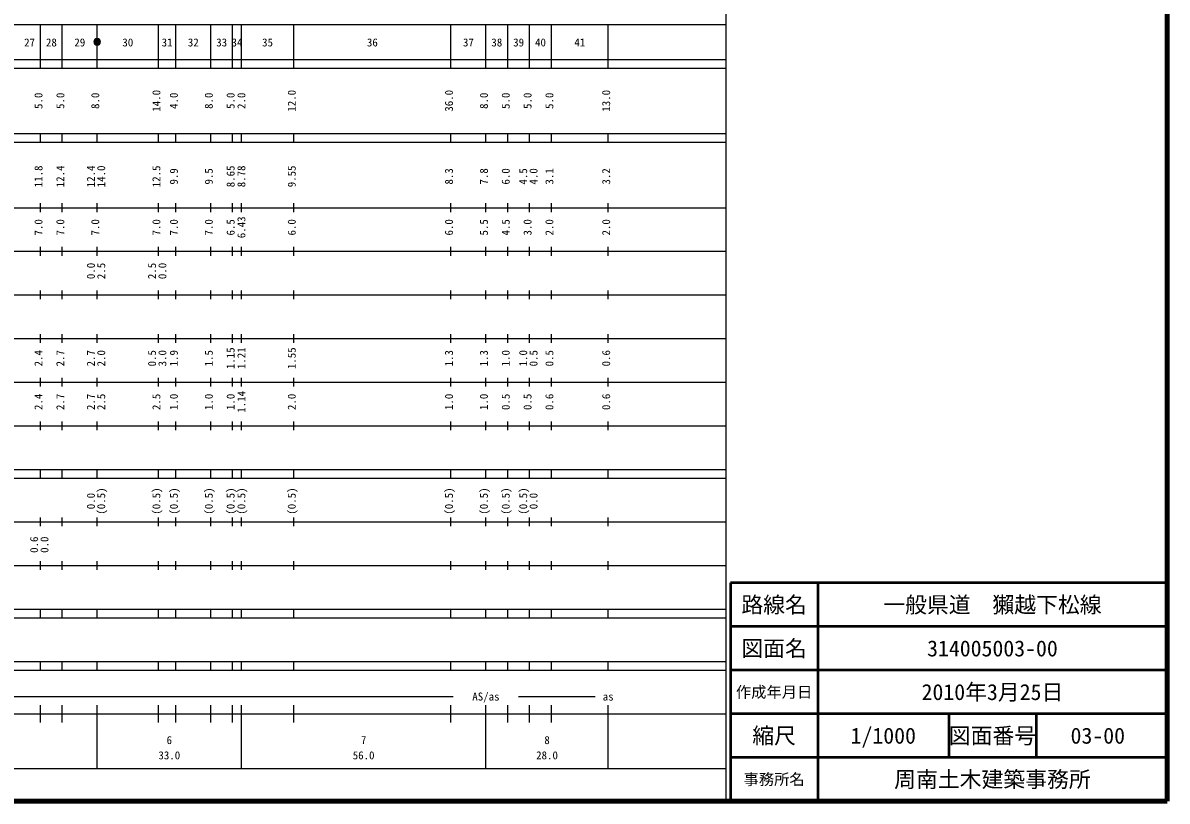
# Model space of a CAD drawing. Units: millimetres on the paper, enlarged 1000 times. Extents: x 40000 to 680000, y 20000 to 380000.
# Drawn here: x 417970 to 680000, y 20000 to 198357 of the extents above; entities that cross this region are included whole.
import ezdxf
from ezdxf.enums import TextEntityAlignment as Align

# ---------------------------------------------------------------- set-up
doc = ezdxf.new("R2010")
doc.units = ezdxf.units.MM
doc.header["$LTSCALE"] = 1000
for name, color, linetype, lineweight in [('M-TTL', 2, 'Continuous', 140), ('M-TTL-BAND', 7, 'Continuous', 25), ('M-TTL-FRAM', 2, 'Continuous', 50), ('M-TTL-LINE', 7, 'Continuous', 50)]:
    doc.layers.add(name, color=color, linetype=linetype, lineweight=lineweight)
doc.layers.add('M-TTL-TXT', color=7, linetype='Continuous')
doc.styles.add('ＭＳ ゴシック', font='')
doc.styles.get('ＭＳ ゴシック').set_extended_font_data('MS Gothic')

msp = doc.modelspace()

# ---------------------------------------------------------------- hatches: boundary and pattern name
at = {"layer": 'M-TTL-BAND'}
msp.add_hatch(color=256, dxfattribs=at).paths.add_polyline_path([(435750, 194000, 1), (434250, 194000, 1)])

# ---------------------------------------------------------------- linework, layer by layer
at = {"layer": 'M-TTL'}
for p, q in [((680000, 20000), (680000, 380000)), ((40000, 20000), (680000, 20000))]:
    msp.add_line(p, q, dxfattribs=at)
at = {"layer": 'M-TTL-BAND'}
for p, q in [((579000, 20000), (579000, 370000)), ((68000, 198000), (579000, 198000)), ((422000, 188000), (422000, 198000)), ((427000, 188000), (427000, 198000)), ((435000, 188000), (435000, 198000)), ((449000, 188000), (449000, 198000)), ((453000, 188000), (453000, 198000)), ((461000, 188000), (461000, 198000)), ((466000, 188000), (466000, 198000)), ((468000, 188000), (468000, 198000)), ((480000, 188000), (480000, 198000)), ((516000, 188000), (516000, 198000)), ((524000, 188000), (524000, 198000)), ((529000, 188000), (529000, 198000)), ((534000, 188000), (534000, 198000)), ((539000, 188000), (539000, 198000)), ((552000, 188000), (552000, 198000)), ((40000, 190000), (579000, 190000)), ((40000, 188000), (579000, 188000)), ((40000, 173000), (579000, 173000)), ((422000, 171000), (422000, 173000)), ((427000, 171000), (427000, 173000)), ((435000, 171000), (435000, 173000)), ((449000, 171000), (449000, 173000)), ((453000, 171000), (453000, 173000)), ((461000, 171000), (461000, 173000)), ((466000, 171000), (466000, 173000)), ((468000, 171000), (468000, 173000)), ((480000, 171000), (480000, 173000)), ((516000, 171000), (516000, 173000)), ((524000, 171000), (524000, 173000)), ((529000, 171000), (529000, 173000)), ((534000, 171000), (534000, 173000)), ((539000, 171000), (539000, 173000)), ((552000, 171000), (552000, 173000)), ((40000, 171000), (579000, 171000)), ((40000, 156000), (579000, 156000)), ((422000, 155000), (422000, 157000)), ((427000, 155000), (427000, 157000)), ((435000, 155000), (435000, 157000)), ((449000, 155000), (449000, 157000)), ((453000, 155000), (453000, 157000)), ((461000, 155000), (461000, 157000)), ((466000, 155000), (466000, 157000)), ((468000, 155000), (468000, 157000)), ((480000, 155000), (480000, 157000)), ((516000, 155000), (516000, 157000)), ((524000, 155000), (524000, 157000)), ((529000, 155000), (529000, 157000)), ((534000, 155000), (534000, 157000)), ((539000, 155000), (539000, 157000)), ((552000, 155000), (552000, 157000)), ((422000, 145000), (422000, 147000)), ((427000, 145000), (427000, 147000)), ((435000, 145000), (435000, 147000)), ((449000, 145000), (449000, 147000)), ((453000, 145000), (453000, 147000)), ((461000, 145000), (461000, 147000)), ((466000, 145000), (466000, 147000)), ((468000, 145000), (468000, 147000)), ((480000, 145000), (480000, 147000)), ((516000, 145000), (516000, 147000)), ((524000, 145000), (524000, 147000)), ((529000, 145000), (529000, 147000)), ((534000, 145000), (534000, 147000)), ((539000, 145000), (539000, 147000)), ((552000, 145000), (552000, 147000)), ((46000, 146000), (579000, 146000)), ((422000, 135000), (422000, 137000)), ((427000, 135000), (427000, 137000)), ((435000, 135000), (435000, 137000)), ((449000, 135000), (449000, 137000)), ((453000, 135000), (453000, 137000)), ((461000, 135000), (461000, 137000)), ((466000, 135000), (466000, 137000)), ((468000, 135000), (468000, 137000)), ((480000, 135000), (480000, 137000)), ((516000, 135000), (516000, 137000)), ((524000, 135000), (524000, 137000)), ((529000, 135000), (529000, 137000)), ((534000, 135000), (534000, 137000)), ((539000, 135000), (539000, 137000)), ((552000, 135000), (552000, 137000)), ((52000, 136000), (579000, 136000)), ((46000, 126000), (579000, 126000)), ((422000, 125000), (422000, 127000)), ((427000, 125000), (427000, 127000)), ((435000, 125000), (435000, 127000)), ((449000, 125000), (449000, 127000)), ((453000, 125000), (453000, 127000)), ((461000, 125000), (461000, 127000)), ((466000, 125000), (466000, 127000)), ((468000, 125000), (468000, 127000)), ((480000, 125000), (480000, 127000)), ((516000, 125000), (516000, 127000)), ((524000, 125000), (524000, 127000)), ((529000, 125000), (529000, 127000)), ((534000, 125000), (534000, 127000)), ((539000, 125000), (539000, 127000)), ((552000, 125000), (552000, 127000)), ((52000, 116000), (579000, 116000)), ((422000, 115000), (422000, 117000)), ((427000, 115000), (427000, 117000)), ((435000, 115000), (435000, 117000)), ((449000, 115000), (449000, 117000)), ((453000, 115000), (453000, 117000)), ((461000, 115000), (461000, 117000)), ((466000, 115000), (466000, 117000)), ((468000, 115000), (468000, 117000)), ((480000, 115000), (480000, 117000)), ((516000, 115000), (516000, 117000)), ((524000, 115000), (524000, 117000)), ((529000, 115000), (529000, 117000)), ((534000, 115000), (534000, 117000)), ((539000, 115000), (539000, 117000)), ((552000, 115000), (552000, 117000)), ((46000, 106000), (579000, 106000)), ((422000, 105000), (422000, 107000)), ((427000, 105000), (427000, 107000)), ((435000, 105000), (435000, 107000)), ((449000, 105000), (449000, 107000)), ((453000, 105000), (453000, 107000)), ((461000, 105000), (461000, 107000)), ((466000, 105000), (466000, 107000)), ((468000, 105000), (468000, 107000)), ((480000, 105000), (480000, 107000)), ((516000, 105000), (516000, 107000)), ((524000, 105000), (524000, 107000)), ((529000, 105000), (529000, 107000)), ((534000, 105000), (534000, 107000)), ((539000, 105000), (539000, 107000)), ((552000, 105000), (552000, 107000)), ((40000, 96000), (579000, 96000)), ((422000, 94000), (422000, 96000)), ((427000, 94000), (427000, 96000)), ((435000, 94000), (435000, 96000)), ((449000, 94000), (449000, 96000)), ((453000, 94000), (453000, 96000)), ((461000, 94000), (461000, 96000)), ((466000, 94000), (466000, 96000)), ((468000, 94000), (468000, 96000)), ((480000, 94000), (480000, 96000)), ((516000, 94000), (516000, 96000)), ((524000, 94000), (524000, 96000)), ((529000, 94000), (529000, 96000)), ((534000, 94000), (534000, 96000)), ((539000, 94000), (539000, 96000)), ((552000, 94000), (552000, 96000)), ((40000, 94000), (579000, 94000)), ((49000, 84000), (579000, 84000)), ((422000, 83000), (422000, 85000)), ((427000, 83000), (427000, 85000)), ((435000, 83000), (435000, 85000)), ((449000, 83000), (449000, 85000)), ((453000, 83000), (453000, 85000)), ((461000, 83000), (461000, 85000)), ((466000, 83000), (466000, 85000)), ((468000, 83000), (468000, 85000)), ((480000, 83000), (480000, 85000)), ((516000, 83000), (516000, 85000)), ((524000, 83000), (524000, 85000)), ((529000, 83000), (529000, 85000)), ((534000, 83000), (534000, 85000)), ((539000, 83000), (539000, 85000)), ((552000, 83000), (552000, 85000)), ((40000, 74000), (579000, 74000)), ((422000, 73000), (422000, 75000)), ((427000, 73000), (427000, 75000)), ((435000, 73000), (435000, 75000)), ((449000, 73000), (449000, 75000)), ((453000, 73000), (453000, 75000)), ((461000, 73000), (461000, 75000)), ((466000, 73000), (466000, 75000)), ((468000, 73000), (468000, 75000)), ((480000, 73000), (480000, 75000)), ((516000, 73000), (516000, 75000)), ((524000, 73000), (524000, 75000)), ((529000, 73000), (529000, 75000)), ((534000, 73000), (534000, 75000)), ((539000, 73000), (539000, 75000)), ((552000, 73000), (552000, 75000)), ((40000, 64000), (579000, 64000)), ((422000, 62000), (422000, 64000)), ((427000, 62000), (427000, 64000)), ((435000, 62000), (435000, 64000)), ((449000, 62000), (449000, 64000)), ((453000, 62000), (453000, 64000)), ((461000, 62000), (461000, 64000)), ((466000, 62000), (466000, 64000)), ((468000, 62000), (468000, 64000)), ((480000, 62000), (480000, 64000)), ((516000, 62000), (516000, 64000)), ((524000, 62000), (524000, 64000)), ((529000, 62000), (529000, 64000)), ((534000, 62000), (534000, 64000)), ((539000, 62000), (539000, 64000)), ((552000, 62000), (552000, 64000)), ((40000, 62000), (579000, 62000)), ((40000, 52000), (579000, 52000)), ((40000, 50000), (579000, 50000)), ((422000, 50000), (422000, 52000)), ((427000, 50000), (427000, 52000)), ((435000, 50000), (435000, 52000)), ((449000, 50000), (449000, 52000)), ((453000, 50000), (453000, 52000)), ((461000, 50000), (461000, 52000)), ((466000, 50000), (466000, 52000)), ((468000, 50000), (468000, 52000)), ((480000, 50000), (480000, 52000)), ((516000, 50000), (516000, 52000)), ((524000, 50000), (524000, 52000)), ((529000, 50000), (529000, 52000)), ((534000, 50000), (534000, 52000)), ((539000, 50000), (539000, 52000)), ((552000, 50000), (552000, 52000)), ((355500, 44000), (516500, 44000)), ((422000, 38000), (422000, 42000)), ((427000, 38000), (427000, 42000)), ((435000, 27500), (435000, 42000)), ((449000, 38000), (449000, 42000)), ((453000, 38000), (453000, 42000)), ((461000, 38000), (461000, 42000)), ((466000, 38000), (466000, 42000)), ((468000, 27500), (468000, 42000)), ((480000, 38000), (480000, 42000)), ((516000, 38000), (516000, 42000)), ((524000, 27500), (524000, 42000)), ((529000, 38000), (529000, 42000)), ((531500, 44000), (549000, 44000)), ((534000, 38000), (534000, 42000)), ((539000, 38000), (539000, 42000)), ((552000, 27500), (552000, 42000)), ((40000, 40000), (579000, 40000)), ((68000, 27500), (579000, 27500))]:
    msp.add_line(p, q, dxfattribs=at)
msp.add_lwpolyline([(435750, 194000, 1), (434250, 194000, 1)], format="xyb", close=True, dxfattribs=at)
at = {"layer": 'M-TTL-FRAM'}
for p, q in [((680000, 70000), (580000, 70000)), ((580000, 70000), (580000, 20000))]:
    msp.add_line(p, q, dxfattribs=at)
at = {"layer": 'M-TTL-LINE'}
for p, q in [((600000, 70000), (600000, 20000)), ((680000, 60000), (580000, 60000)), ((680000, 50000), (580000, 50000)), ((680000, 40000), (580000, 40000)), ((630000, 40000), (630000, 30000)), ((650000, 40000), (650000, 30000)), ((680000, 30000), (580000, 30000))]:
    msp.add_line(p, q, dxfattribs=at)

# ---------------------------------------------------------------- texts
at = {"layer": 'M-TTL-BAND', "style": 'ＭＳ ゴシック'}
for s, p in [('27', (419500, 192405)), ('28', (424500, 192405)), ('29', (431000, 192405)), ('30', (442000, 192405)), ('31', (451000, 192405)), ('32', (457000, 192405)), ('33', (463500, 192405)), ('34', (467000, 192405)), ('35', (474000, 192405)), ('36', (498000, 192405)), ('37', (520000, 192405)), ('38', (526500, 192405)), ('39', (531500, 192405)), ('40', (536500, 192405)), ('41', (545500, 192405)), ('AS/as', (524000, 42500)), ('as', (552000, 42500)), ('6', (451500, 32523)), ('7', (496000, 32523)), ('8', (538000, 32523)), ('33.0', (451500, 29033)), ('56.0', (496000, 29033)), ('28.0', (538000, 29033))]:
    msp.add_text(s, height=1833, dxfattribs=at).set_placement(p, align=Align.BOTTOM_CENTER)
for s, p in [('5.0', (423000, 180500)), ('5.0', (428000, 180500)), ('8.0', (436000, 180500)), ('14.0', (450000, 180500)), ('4.0', (454000, 180500)), ('8.0', (462000, 180500)), ('5.0', (467000, 180500)), ('2.0', (469467, 180500)), ('12.0', (481000, 180500)), ('36.0', (517000, 180500)), ('8.0', (525000, 180500)), ('5.0', (530000, 180500)), ('5.0', (535000, 180500)), ('5.0', (540000, 180500)), ('13.0', (553000, 180500)), ('11.8', (423000, 163174)), ('12.4', (428000, 163174)), ('12.4', (435000, 163174)), ('14.0', (437370, 163174)), ('12.5', (450000, 163174)), ('8.65', (467000, 163174)), ('8.78', (469467, 163174)), ('9.55', (481000, 163174)), ('9.9', (454000, 163174)), ('9.5', (462000, 163174)), ('8.3', (517000, 163174)), ('7.8', (525000, 163174)), ('6.0', (530000, 163174)), ('4.5', (534000, 163174)), ('4.0', (536370, 163174)), ('3.1', (540000, 163174)), ('3.2', (553000, 163174)), ('7.0', (423000, 151500)), ('7.0', (428000, 151500)), ('7.0', (436000, 151500)), ('7.0', (450000, 151500)), ('7.0', (454000, 151500)), ('7.0', (462000, 151500)), ('6.5', (467000, 151500)), ('6.43', (469467, 151500)), ('6.0', (481000, 151500)), ('6.0', (517000, 151500)), ('5.5', (525000, 151500)), ('4.5', (530000, 151500)), ('3.0', (535000, 151500)), ('2.0', (540000, 151500)), ('2.0', (553000, 151500)), ('0.0', (435000, 141500)), ('2.5', (437370, 141500)), ('2.5', (449000, 141500)), ('0.0', (451370, 141500)), ('2.4', (423000, 121500)), ('2.7', (428000, 121500)), ('2.7', (435000, 121500)), ('2.0', (437370, 121500)), ('0.5', (449000, 121500)), ('3.0', (451370, 121500)), ('1.9', (454000, 121500)), ('1.5', (462000, 121500)), ('1.15', (467000, 121500)), ('1.21', (469467, 121500)), ('1.55', (481000, 121500)), ('1.3', (517000, 121500)), ('1.3', (525000, 121500)), ('1.0', (530000, 121500)), ('1.0', (534000, 121500)), ('0.5', (536370, 121500)), ('0.5', (540000, 121500)), ('0.6', (553000, 121500)), ('2.4', (423000, 111500)), ('2.7', (428000, 111500)), ('2.7', (435000, 111500)), ('2.5', (437370, 111500)), ('2.5', (450000, 111500)), ('1.0', (454000, 111500)), ('1.0', (462000, 111500)), ('1.0', (467000, 111500)), ('1.14', (469467, 111500)), ('2.0', (481000, 111500)), ('1.0', (517000, 111500)), ('1.0', (525000, 111500)), ('0.5', (530000, 111500)), ('0.5', (535000, 111500)), ('0.6', (540000, 111500)), ('0.6', (553000, 111500)), ('0.0', (435000, 88764)), ('(0.5)', (437370, 88764)), ('(0.5)', (450000, 88764)), ('(0.5)', (454000, 88764)), ('(0.5)', (462000, 88764)), ('(0.5)', (467000, 88764)), ('(0.5)', (469467, 88764)), ('(0.5)', (481000, 88764)), ('(0.5)', (517000, 88764)), ('(0.5)', (525000, 88764)), ('(0.5)', (530000, 88764)), ('(0.5)', (534000, 88764)), ('0.0', (536370, 88764)), ('0.6', (422000, 78764)), ('0.0', (424370, 78764))]:
    msp.add_text(s, height=1833, rotation=90, dxfattribs=at).set_placement(p, align=Align.BOTTOM_CENTER)
at = {"layer": 'M-TTL-TXT', "style": 'ＭＳ ゴシック'}
for s, height, p in [('路線名', 3666, (590000, 65000)), ('路線名', 3666, (590000, 65000)), ('一般県道\u3000獺越下松線', 3666, (640000, 65000)), ('図面名', 3666, (590000, 55000)), ('図面名', 3666, (590000, 55000)), ('314005003-00', 3666, (640000, 55000)), ('2010年3月25日', 3666, (640000, 45000)), ('作成年月日', 2566, (590000, 45000)), ('作成年月日', 2566, (590000, 45000)), ('縮尺', 3666, (590000, 35000)), ('縮尺', 3666, (590000, 35000)), ('1/1000', 3666, (615000, 35000)), ('図面番号', 3666, (640000, 35000)), ('図面番号', 3666, (640000, 35000)), ('03-00', 3666, (664125, 35000)), ('事務所名', 2566, (590000, 25000)), ('事務所名', 2566, (590000, 25000)), ('周南土木建築事務所', 3666, (640000, 25000))]:
    msp.add_text(s, height=height, dxfattribs=at).set_placement(p, align=Align.MIDDLE_CENTER)

doc.saveas('drawing.dxf')
